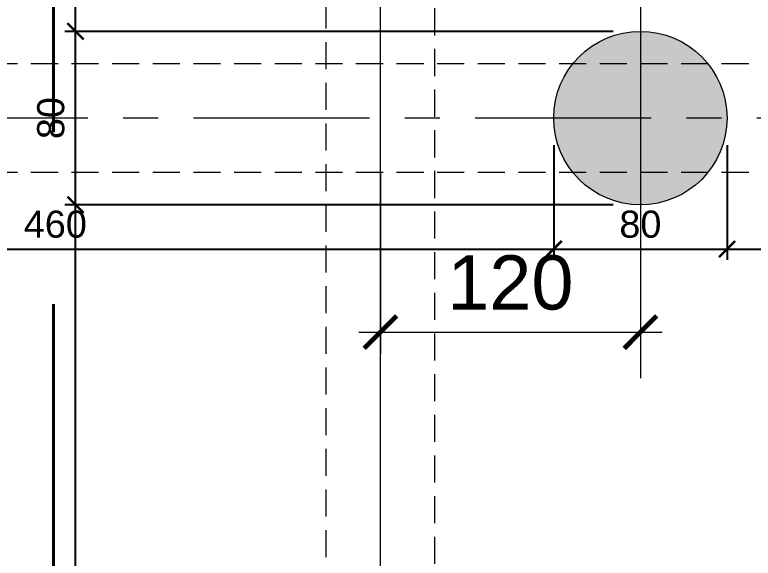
# Model space of a CAD drawing. Header units: centimetres. Extents: x 79741 to 85142, y -55119 to -48201.
# Drawn here: x 82944.9 to 83285.7, y -50200.4 to -49949.7 of the extents above; entities that cross this region are included whole.
import ezdxf

# ---------------------------------------------------------------- set-up
doc = ezdxf.new("R2010")
doc.units = ezdxf.units.CM
doc.header["$LTSCALE"] = 50
doc.header["$MEASUREMENT"] = 0
for name, pattern in [('23486-A01$0${ Chain Double-Dash }', [0]), ('AXES', [2, 1.25, -0.25, 0.25, -0.25]), ('CACHE', [0.375, 0.25, -0.125]), ('CONTINU', [0]), ('DASHED2', [9.525, 6.35, -3.175])]:
    doc.linetypes.add(name, pattern=pattern)
doc.layers.get('0').update_dxf_attribs({"color": 8})
for name, color, linetype in [('AXES', 10, 'AXES'), ('BETON COUPE', 3, 'CONTINU'), ('COTE 50ème', 1, 'Continuous')]:
    doc.layers.add(name, color=color, linetype=linetype)
doc.layers.add('BETON CACHE', color=4, linetype='CACHE', lineweight=5)
doc.layers.add('MACONNERIE COUPE', color=7, linetype='Continuous', lineweight=30)
doc.layers.add('HORS GEL', color=7, linetype='CACHE', lineweight=15, true_color=0x00661a)
doc.layers.add('HORS GEL COTE', color=7, linetype='Continuous', lineweight=13, true_color=0x00661a)
doc.layers.add('PREFA MUR SUP TRAME', color=7, linetype='Continuous', true_color=0xd7c7ff)
doc.styles.add('RS_TXT_100', font='arial.ttf', dxfattribs={"height": 25})
doc.styles.add('RS_TXT_50', font='arial.ttf', dxfattribs={"height": 12.5})
doc.dimstyles.new('RS_100CM_LINEAIRE', dxfattribs={"dimscale": 10, "dimtxt": 25, "dimasz": 1.5, "dimexe": 1, "dimexo": 2.5, "dimgap": 1, "dimtad": 1, "dimdec": 1, "dimrnd": 0.5, "dimdsep": 46, "dimtxsty": 'RS_TXT_100', "dimblk1": 'ARCHTICK', "dimblk2": 'ARCHTICK', "dimsah": 1, "dimcen": 2.5, "dimdle": 1, "dimclrt": 4, "dimadec": 0, "dimazin": 2, "dimtfac": 1, "dimtdec": 1, "dimtix": 1, "dimtmove": 2, "dimatfit": 3, "dimfxl": 1, "dimtolj": 1, "dimtzin": 0, "dimarcsym": 0})
doc.dimstyles.new('RS_50CM_LINEAIRE', dxfattribs={"dimscale": 5, "dimtxt": 12.5, "dimasz": 1.5, "dimexe": 1, "dimexo": 2.5, "dimgap": 1, "dimtad": 1, "dimdec": 1, "dimrnd": 0.5, "dimdsep": 46, "dimtxsty": 'RS_TXT_50', "dimblk1": 'ARCHTICK', "dimblk2": 'ARCHTICK', "dimsah": 1, "dimcen": 2.5, "dimdle": 1, "dimclrt": 4, "dimadec": 0, "dimazin": 2, "dimtfac": 1, "dimtdec": 1, "dimtix": 1, "dimtmove": 2, "dimatfit": 3, "dimfxl": 1, "dimtolj": 1, "dimtzin": 0, "dimarcsym": 0})

# ---------------------------------------------------------------- blocks, each defined once
blk = doc.blocks.new('_ArchTick')
at = {"color": 0, "linetype": 'ByBlock', "const_width": 0.15}
blk.add_lwpolyline([(-0.5, -0.5), (0.5, 0.5)], dxfattribs=at)
blk = doc.blocks.new('*D203')
at = {"layer": 'Defpoints', "color": 0, "linetype": 'ByBlock', "transparency": 16777216}
for p in [(73413.45, -41029.73), (73533.45, -41069.73), (73533.45, -41128.47)]:
    blk.add_point(p, dxfattribs=at)
at = {"layer": 'HORS GEL', "color": 0, "linetype": 'ByBlock', "lineweight": -2, "transparency": 16777216}
for p, q in [((73413.45, -41054.73), (73413.45, -41138.47)), ((73533.45, -41094.73), (73533.45, -41138.47)), ((73403.45, -41128.47), (73543.45, -41128.47))]:
    blk.add_line(p, q, dxfattribs=at)
at = {"layer": 'HORS GEL', "color": 0, "linetype": 'ByBlock', "lineweight": -2, "transparency": 16777216, "xscale": 15, "yscale": 15, "zscale": 15, "rotation": 180}
blk.add_blockref('_ArchTick', (73413.45, -41128.47), dxfattribs=at)
at = {"layer": 'HORS GEL', "color": 0, "linetype": 'ByBlock', "lineweight": -2, "transparency": 16777216, "xscale": 15, "yscale": 15, "zscale": 15}
blk.add_blockref('_ArchTick', (73533.45, -41128.47), dxfattribs=at)
at = {"layer": 'HORS GEL', "color": 4, "linetype": 'ByBlock', "transparency": 16777216, "insert": (73473.45, -41105.7), "char_height": 25, "attachment_point": 5, "style": 'RS_TXT_100'}
blk.add_mtext('\\A1;120', dxfattribs=at)
blk = doc.blocks.new('*D1151')
at = {"layer": 'COTE 50ème', "color": 0, "lineweight": -2, "ltscale": 0.5, "transparency": 16777216}
for p, q in [((83193.64, -50009.86), (83193.64, -50062.75)), ((82733.64, -50034.86), (82733.64, -50062.75)), ((82728.64, -50057.75), (83198.64, -50057.75))]:
    blk.add_line(p, q, dxfattribs=at)
at = {"layer": 'Defpoints', "color": 0, "ltscale": 0.5, "transparency": 16777216}
for p in [(83193.64, -49997.36), (82733.64, -50022.36), (83193.64, -50057.75)]:
    blk.add_point(p, dxfattribs=at)
at = {"layer": 'COTE 50ème', "color": 0, "lineweight": -2, "ltscale": 0.5, "transparency": 16777216, "xscale": 7.5, "yscale": 7.5, "zscale": 7.5, "rotation": 180}
blk.add_blockref('_ArchTick', (82733.64, -50057.75), dxfattribs=at)
at = {"layer": 'COTE 50ème', "color": 0, "lineweight": -2, "ltscale": 0.5, "transparency": 16777216, "xscale": 7.5, "yscale": 7.5, "zscale": 7.5}
blk.add_blockref('_ArchTick', (83193.64, -50057.75), dxfattribs=at)
at = {"layer": 'COTE 50ème', "color": 4, "ltscale": 0.5, "transparency": 16777216, "insert": (82963.64, -50046.37), "char_height": 12.5, "attachment_point": 5, "style": 'RS_TXT_50'}
blk.add_mtext('\\A1;460', dxfattribs=at)
blk = doc.blocks.new('*D1152')
at = {"layer": 'COTE 50ème', "color": 0, "lineweight": -2, "ltscale": 0.5, "transparency": 16777216}
for p, q in [((83193.64, -50009.86), (83193.64, -50062.75)), ((83273.64, -50009.86), (83273.64, -50062.75)), ((83188.64, -50057.75), (83278.64, -50057.75))]:
    blk.add_line(p, q, dxfattribs=at)
at = {"layer": 'Defpoints', "color": 0, "ltscale": 0.5, "transparency": 16777216}
for p in [(83193.64, -49997.36), (83273.64, -49997.36), (83273.64, -50057.75)]:
    blk.add_point(p, dxfattribs=at)
at = {"layer": 'COTE 50ème', "color": 0, "lineweight": -2, "ltscale": 0.5, "transparency": 16777216, "xscale": 7.5, "yscale": 7.5, "zscale": 7.5, "rotation": 180}
blk.add_blockref('_ArchTick', (83193.64, -50057.75), dxfattribs=at)
at = {"layer": 'COTE 50ème', "color": 0, "lineweight": -2, "ltscale": 0.5, "transparency": 16777216, "xscale": 7.5, "yscale": 7.5, "zscale": 7.5}
blk.add_blockref('_ArchTick', (83273.64, -50057.75), dxfattribs=at)
at = {"layer": 'COTE 50ème', "color": 4, "ltscale": 0.5, "transparency": 16777216, "insert": (83233.64, -50046.37), "char_height": 12.5, "attachment_point": 5, "style": 'RS_TXT_50'}
blk.add_mtext('\\A1;80', dxfattribs=at)
blk = doc.blocks.new('*D1153')
at = {"layer": 'COTE 50ème', "color": 0, "lineweight": -2, "ltscale": 0.5, "transparency": 16777216}
for p, q in [((83273.64, -50009.86), (83273.64, -50062.75)), ((83433.64, -50009.86), (83433.64, -50062.75)), ((83268.64, -50057.75), (83438.64, -50057.75))]:
    blk.add_line(p, q, dxfattribs=at)
at = {"layer": 'Defpoints', "color": 0, "ltscale": 0.5, "transparency": 16777216}
for p in [(83273.64, -49997.36), (83433.64, -49997.36), (83433.64, -50057.75)]:
    blk.add_point(p, dxfattribs=at)
at = {"layer": 'COTE 50ème', "color": 0, "lineweight": -2, "ltscale": 0.5, "transparency": 16777216, "xscale": 7.5, "yscale": 7.5, "zscale": 7.5, "rotation": 180}
blk.add_blockref('_ArchTick', (83273.64, -50057.75), dxfattribs=at)
at = {"layer": 'COTE 50ème', "color": 0, "lineweight": -2, "ltscale": 0.5, "transparency": 16777216, "xscale": 7.5, "yscale": 7.5, "zscale": 7.5}
blk.add_blockref('_ArchTick', (83433.64, -50057.75), dxfattribs=at)
at = {"layer": 'COTE 50ème', "color": 4, "ltscale": 0.5, "transparency": 16777216, "insert": (83353.64, -50046.37), "char_height": 12.5, "attachment_point": 5, "style": 'RS_TXT_50'}
blk.add_mtext('\\A1;160', dxfattribs=at)
blk = doc.blocks.new('*D986')
at = {"layer": 'COTE 50ème', "color": 0, "lineweight": -2, "ltscale": 0.5, "transparency": 16777216}
for p, q in [((80170.73, -49717.36), (80170.73, -54397.38)), ((81866.14, -49722.36), (80165.73, -49722.36)), ((83086.14, -54392.38), (80165.73, -54392.38))]:
    blk.add_line(p, q, dxfattribs=at)
at = {"layer": 'Defpoints', "color": 0, "ltscale": 0.5, "transparency": 16777216}
for p in [(81878.64, -49722.36), (80170.73, -54392.38), (83098.64, -54392.38)]:
    blk.add_point(p, dxfattribs=at)
at = {"layer": 'COTE 50ème', "color": 0, "lineweight": -2, "ltscale": 0.5, "transparency": 16777216, "xscale": 7.5, "yscale": 7.5, "zscale": 7.5}
for p, rotation in [((80170.73, -49722.36), 90), ((80170.73, -54392.38), 270)]:
    blk.add_blockref('_ArchTick', p, dxfattribs=dict(at, rotation=rotation))
at = {"layer": 'COTE 50ème', "color": 4, "ltscale": 0.5, "transparency": 16777216, "insert": (80159.35, -52057.37), "char_height": 12.5, "attachment_point": 5, "rotation": 90, "style": 'RS_TXT_50'}
blk.add_mtext('\\A1;4670', dxfattribs=at)
blk = doc.blocks.new('*D992')
at = {"layer": 'COTE 50ème', "color": 0, "lineweight": -2, "ltscale": 0.5, "transparency": 16777216}
for p, q in [((84155.31, -49977.47), (84155.31, -49717.59)), ((83196.26, -49722.59), (84160.31, -49722.59)), ((83446.14, -49972.47), (84160.31, -49972.47))]:
    blk.add_line(p, q, dxfattribs=at)
at = {"layer": 'Defpoints', "color": 0, "ltscale": 0.5, "transparency": 16777216}
for p in [(83183.76, -49722.59), (84155.31, -49722.59), (83433.64, -49972.47)]:
    blk.add_point(p, dxfattribs=at)
at = {"layer": 'COTE 50ème', "color": 0, "lineweight": -2, "ltscale": 0.5, "transparency": 16777216, "xscale": 7.5, "yscale": 7.5, "zscale": 7.5}
for p, rotation in [((84155.31, -49722.59), 90), ((84155.31, -49972.47), 270)]:
    blk.add_blockref('_ArchTick', p, dxfattribs=dict(at, rotation=rotation))
at = {"layer": 'COTE 50ème', "color": 4, "ltscale": 0.5, "transparency": 16777216, "insert": (84143.93, -49847.53), "char_height": 12.5, "attachment_point": 5, "rotation": 90, "style": 'RS_TXT_50'}
blk.add_mtext('\\A1;250', dxfattribs=at)
blk = doc.blocks.new('*D993')
at = {"layer": 'COTE 50ème', "color": 0, "lineweight": -2, "ltscale": 0.5, "transparency": 16777216}
for p, q in [((84205.31, -49717.59), (84205.31, -54397.4)), ((83196.26, -49722.59), (84210.31, -49722.59)), ((84081.15, -54392.4), (84210.31, -54392.4))]:
    blk.add_line(p, q, dxfattribs=at)
at = {"layer": 'Defpoints', "color": 0, "ltscale": 0.5, "transparency": 16777216}
for p in [(83183.76, -49722.59), (84068.65, -54392.4), (84205.31, -54392.4)]:
    blk.add_point(p, dxfattribs=at)
at = {"layer": 'COTE 50ème', "color": 0, "lineweight": -2, "ltscale": 0.5, "transparency": 16777216, "xscale": 7.5, "yscale": 7.5, "zscale": 7.5}
for p, rotation in [((84205.31, -49722.59), 90), ((84205.31, -54392.4), 270)]:
    blk.add_blockref('_ArchTick', p, dxfattribs=dict(at, rotation=rotation))
at = {"layer": 'COTE 50ème', "color": 4, "ltscale": 0.5, "transparency": 16777216, "insert": (84193.93, -52057.5), "char_height": 12.5, "attachment_point": 5, "rotation": 90, "style": 'RS_TXT_50'}
blk.add_mtext('\\A1;4670', dxfattribs=at)
blk = doc.blocks.new('*D995')
at = {"layer": 'COTE 50ème', "color": 0, "lineweight": -2, "ltscale": 0.5, "transparency": 16777216}
for p, q in [((83183.76, -49710.09), (83183.76, -49643.75)), ((83433.64, -49959.97), (83433.64, -49643.75)), ((83438.64, -49648.75), (83178.76, -49648.75))]:
    blk.add_line(p, q, dxfattribs=at)
at = {"layer": 'Defpoints', "color": 0, "ltscale": 0.5, "transparency": 16777216}
for p in [(83183.76, -49648.75), (83183.76, -49722.59), (83433.64, -49972.47)]:
    blk.add_point(p, dxfattribs=at)
at = {"layer": 'COTE 50ème', "color": 0, "lineweight": -2, "ltscale": 0.5, "transparency": 16777216, "xscale": 7.5, "yscale": 7.5, "zscale": 7.5, "rotation": 180}
blk.add_blockref('_ArchTick', (83183.76, -49648.75), dxfattribs=at)
at = {"layer": 'COTE 50ème', "color": 0, "lineweight": -2, "ltscale": 0.5, "transparency": 16777216, "xscale": 7.5, "yscale": 7.5, "zscale": 7.5}
blk.add_blockref('_ArchTick', (83433.64, -49648.75), dxfattribs=at)
at = {"layer": 'COTE 50ème', "color": 4, "ltscale": 0.5, "transparency": 16777216, "insert": (83308.7, -49637.37), "char_height": 12.5, "attachment_point": 5, "style": 'RS_TXT_50'}
blk.add_mtext('\\A1;250', dxfattribs=at)
blk = doc.blocks.new('*D1004')
at = {"layer": 'COTE 50ème', "color": 0, "lineweight": -2, "ltscale": 0.5, "transparency": 16777216}
for p, q in [((80263.64, -52559.86), (80263.64, -49609.39)), ((84068.64, -51915.85), (84068.64, -49609.39)), ((80258.64, -49614.39), (84073.64, -49614.39))]:
    blk.add_line(p, q, dxfattribs=at)
at = {"layer": 'Defpoints', "color": 0, "ltscale": 0.5, "transparency": 16777216}
for p in [(84068.64, -49614.39), (84068.64, -51928.35), (80263.64, -52572.36)]:
    blk.add_point(p, dxfattribs=at)
at = {"layer": 'COTE 50ème', "color": 0, "lineweight": -2, "ltscale": 0.5, "transparency": 16777216, "xscale": 7.5, "yscale": 7.5, "zscale": 7.5, "rotation": 180}
blk.add_blockref('_ArchTick', (80263.64, -49614.39), dxfattribs=at)
at = {"layer": 'COTE 50ème', "color": 0, "lineweight": -2, "ltscale": 0.5, "transparency": 16777216, "xscale": 7.5, "yscale": 7.5, "zscale": 7.5}
blk.add_blockref('_ArchTick', (84068.64, -49614.39), dxfattribs=at)
at = {"layer": 'COTE 50ème', "color": 4, "ltscale": 0.5, "transparency": 16777216, "insert": (82166.14, -49603), "char_height": 12.5, "attachment_point": 5, "style": 'RS_TXT_50'}
blk.add_mtext('\\A1;3805', dxfattribs=at)
blk = doc.blocks.new('*D1040')
at = {"layer": 'COTE 50ème', "color": 0, "lineweight": -2, "ltscale": 0.5, "transparency": 16777216}
for p, q in [((82972.98, -50637.36), (82972.98, -50032.36)), ((83221.14, -50037.36), (82967.98, -50037.36)), ((83101.14, -50632.36), (82967.98, -50632.36))]:
    blk.add_line(p, q, dxfattribs=at)
at = {"layer": 'Defpoints', "color": 0, "ltscale": 0.5, "transparency": 16777216}
for p in [(82972.98, -50037.36), (83233.64, -50037.36), (83113.64, -50632.36)]:
    blk.add_point(p, dxfattribs=at)
at = {"layer": 'COTE 50ème', "color": 0, "lineweight": -2, "ltscale": 0.5, "transparency": 16777216, "xscale": 7.5, "yscale": 7.5, "zscale": 7.5}
for p, rotation in [((82972.98, -50037.36), 90), ((82972.98, -50632.36), 270)]:
    blk.add_blockref('_ArchTick', p, dxfattribs=dict(at, rotation=rotation))
at = {"layer": 'COTE 50ème', "color": 4, "ltscale": 0.5, "transparency": 16777216, "insert": (82961.6, -50334.86), "char_height": 12.5, "attachment_point": 5, "rotation": 90, "style": 'RS_TXT_50'}
blk.add_mtext('\\A1;595', dxfattribs=at)
blk = doc.blocks.new('*D1041')
at = {"layer": 'COTE 50ème', "color": 0, "lineweight": -2, "ltscale": 0.5, "transparency": 16777216}
for p, q in [((82972.98, -50042.36), (82972.98, -49952.36)), ((83221.14, -49957.36), (82967.98, -49957.36)), ((83221.14, -50037.36), (82967.98, -50037.36))]:
    blk.add_line(p, q, dxfattribs=at)
at = {"layer": 'Defpoints', "color": 0, "ltscale": 0.5, "transparency": 16777216}
for p in [(82972.98, -49957.36), (83233.64, -49957.36), (83233.64, -50037.36)]:
    blk.add_point(p, dxfattribs=at)
at = {"layer": 'COTE 50ème', "color": 0, "lineweight": -2, "ltscale": 0.5, "transparency": 16777216, "xscale": 7.5, "yscale": 7.5, "zscale": 7.5}
for p, rotation in [((82972.98, -49957.36), 90), ((82972.98, -50037.36), 270)]:
    blk.add_blockref('_ArchTick', p, dxfattribs=dict(at, rotation=rotation))
at = {"layer": 'COTE 50ème', "color": 4, "ltscale": 0.5, "transparency": 16777216, "insert": (82961.6, -49997.36), "char_height": 12.5, "attachment_point": 5, "rotation": 90, "style": 'RS_TXT_50'}
blk.add_mtext('\\A1;80', dxfattribs=at)
blk = doc.blocks.new('*D1042')
at = {"layer": 'COTE 50ème', "color": 0, "lineweight": -2, "ltscale": 0.5, "transparency": 16777216}
for p, q in [((82972.98, -49962.36), (82972.98, -49717.59)), ((83171.26, -49722.59), (82967.98, -49722.59)), ((83221.14, -49957.36), (82967.98, -49957.36))]:
    blk.add_line(p, q, dxfattribs=at)
at = {"layer": 'Defpoints', "color": 0, "ltscale": 0.5, "transparency": 16777216}
for p in [(82972.98, -49722.59), (83183.76, -49722.59), (83233.64, -49957.36)]:
    blk.add_point(p, dxfattribs=at)
at = {"layer": 'COTE 50ème', "color": 0, "lineweight": -2, "ltscale": 0.5, "transparency": 16777216, "xscale": 7.5, "yscale": 7.5, "zscale": 7.5}
for p, rotation in [((82972.98, -49722.59), 90), ((82972.98, -49957.36), 270)]:
    blk.add_blockref('_ArchTick', p, dxfattribs=dict(at, rotation=rotation))
at = {"layer": 'COTE 50ème', "color": 4, "ltscale": 0.5, "transparency": 16777216, "insert": (82961.6, -49839.98), "char_height": 12.5, "attachment_point": 5, "rotation": 90, "style": 'RS_TXT_50'}
blk.add_mtext('\\A1;235', dxfattribs=at)
blk = doc.blocks.new('A$Cb99fd45a')
at = {"layer": 'AXES', "lineweight": 5, "ltscale": 1.3}
blk.add_line((3195, 865), (-1985, 865), dxfattribs=at)
at = {"layer": 'HORS GEL', "linetype": '23486-A01$0${ Chain Double-Dash }', "ltscale": 1.2}
for p, q in [((1250, -1150), (1250, 1580)), ((1370, 985), (1370, 745))]:
    blk.add_line(p, q, dxfattribs=at)
at = {"layer": 'HORS GEL', "linetype": 'ByBlock'}
dim = blk.add_linear_dim(base=(1370, 766.26), p1=(1250, 865), p2=(1370, 825), dimstyle='RS_100CM_LINEAIRE', dxfattribs=at)
dim.commit()
dim.dimension.update_dxf_attribs({"geometry": '*D203', "text_midpoint": (1310, 789.03), "insert": (-72163.45, 41894.73)})

msp = doc.modelspace()

# ---------------------------------------------------------------- hatches: boundary and pattern name
at = {"layer": 'PREFA MUR SUP TRAME'}
h = msp.add_hatch(color=256, dxfattribs=at)
h.paths.add_polyline_path([(83073.64, -51987.36), (83073.64, -52037.36), (83153.64, -52037.36), (83153.64, -51987.36)])
h.paths.add_polyline_path([(81363.64, -52797.36), (81313.64, -52797.36), (81313.64, -52927.36), (81363.64, -52927.36)])
h.paths.add_polyline_path([(80683.64, -52847.36), (80683.64, -52797.36), (80533.64, -52797.36), (80533.64, -52847.36)])
h.paths.add_polyline_path([(80683.64, -53373.36), (80683.64, -53323.36), (80533.64, -53323.36), (80533.64, -53373.36)])
h.paths.add_polyline_path([(81363.64, -53222.36), (81313.64, -53222.36), (81313.64, -53372.36), (81363.64, -53372.36)])
h.paths.add_polyline_path([(81363.64, -53972.36), (81313.64, -53972.36), (81313.64, -54122.36), (81363.64, -54122.36)])
h.paths.add_polyline_path([(80683.64, -54067.36), (80683.64, -54017.36), (80533.64, -54017.36), (80533.64, -54067.36)])
h.paths.add_polyline_path([(80683.64, -52107.36), (80683.64, -52057.36), (80533.64, -52057.36), (80533.64, -52107.36)])
h.paths.add_polyline_path([(81768.64, -53323.36), (81818.64, -53323.36), (81818.64, -53397.36), (81768.64, -53397.36)])
edge = h.paths.add_edge_path()
edge.add_arc((83233.64, -49997.36), 40, 0, 360)
edge = h.paths.add_edge_path()
edge.add_arc((83113.64, -50672.36), 40, 0, 360)
edge = h.paths.add_edge_path()
edge.add_arc((83113.64, -51272.36), 40, 0, 360)
h.paths.add_polyline_path([(81358.64, -52107.36), (81363.64, -52107.36), (81553.64, -52107.36), (81553.64, -52397.36), (81578.64, -52397.36), (81578.64, -52107.36), (81768.64, -52107.36), (81768.64, -52397.36), (81788.64, -52397.36), (81788.64, -52087.36), (81358.64, -52087.36)])

# ---------------------------------------------------------------- linework, layer by layer
at = {"layer": 'BETON CACHE'}
for points in [[(83088.64, -49740.47), (83138.64, -49740.47), (83138.64, -52037.36), (83088.64, -52037.36)], [(80533.64, -50022.36), (83433.64, -50022.36), (83433.64, -49972.36), (80533.64, -49972.36)]]:
    msp.add_lwpolyline(points, close=True, dxfattribs=at)
at = {"layer": 'BETON COUPE', "lineweight": 5, "ltscale": 0.5}
msp.add_circle((83233.64, -49997.36), 40, dxfattribs=at)
at = {"layer": 'HORS GEL COTE', "linetype": 'DASHED2', "lineweight": 40, "ltscale": 0.5}
msp.add_line((82962.8, -49130.71), (82962.8, -54862.41), dxfattribs=at)

# ---------------------------------------------------------------- block references
at = {"layer": 'MACONNERIE COUPE', "lineweight": 5, "ltscale": 0.5}
msp.add_blockref('A$Cb99fd45a', (81863.64, -50862.36), dxfattribs=at)

# ---------------------------------------------------------------- dimensions: what is measured, and where the dimension line sits
at = {"layer": 'COTE 50ème', "ltscale": 0.5}
for base, p1, p2, picture, middle in [((84068.64, -49614.39), (80263.64, -52572.36), (84068.64, -51928.35), '*D1004', (82166.14, -49603)), ((83183.76, -49648.75), (83433.64, -49972.47), (83183.76, -49722.59), '*D995', (83308.7, -49637.37)), ((83193.64, -50057.75), (82733.64, -50022.36), (83193.64, -49997.36), '*D1151', (82963.64, -50046.37)), ((83273.64, -50057.75), (83193.64, -49997.36), (83273.64, -49997.36), '*D1152', (83233.64, -50046.37)), ((83433.64, -50057.75), (83273.64, -49997.36), (83433.64, -49997.36), '*D1153', (83353.64, -50046.37))]:
    dim = msp.add_linear_dim(base=base, p1=p1, p2=p2, dimstyle='RS_50CM_LINEAIRE', dxfattribs=at)
    dim.commit()
    dim.dimension.update_dxf_attribs({"geometry": picture, "text_midpoint": middle})
for base, p1, p2, picture, middle in [((80170.73, -54392.38), (81878.64, -49722.36), (83098.64, -54392.38), '*D986', (80159.35, -52057.37)), ((82972.98, -49722.59), (83233.64, -49957.36), (83183.76, -49722.59), '*D1042', (82961.6, -49839.98)), ((84155.31, -49722.59), (83433.64, -49972.47), (83183.76, -49722.59), '*D992', (84143.93, -49847.53)), ((84205.31, -54392.4), (83183.76, -49722.59), (84068.65, -54392.4), '*D993', (84193.93, -52057.5)), ((82972.98, -49957.36), (83233.64, -50037.36), (83233.64, -49957.36), '*D1041', (82961.6, -49997.36)), ((82972.98, -50037.36), (83113.64, -50632.36), (83233.64, -50037.36), '*D1040', (82961.6, -50334.86))]:
    dim = msp.add_linear_dim(base=base, p1=p1, p2=p2, angle=90, dimstyle='RS_50CM_LINEAIRE', dxfattribs=at)
    dim.commit()
    dim.dimension.update_dxf_attribs({"geometry": picture, "text_midpoint": middle})

doc.saveas('drawing.dxf')
